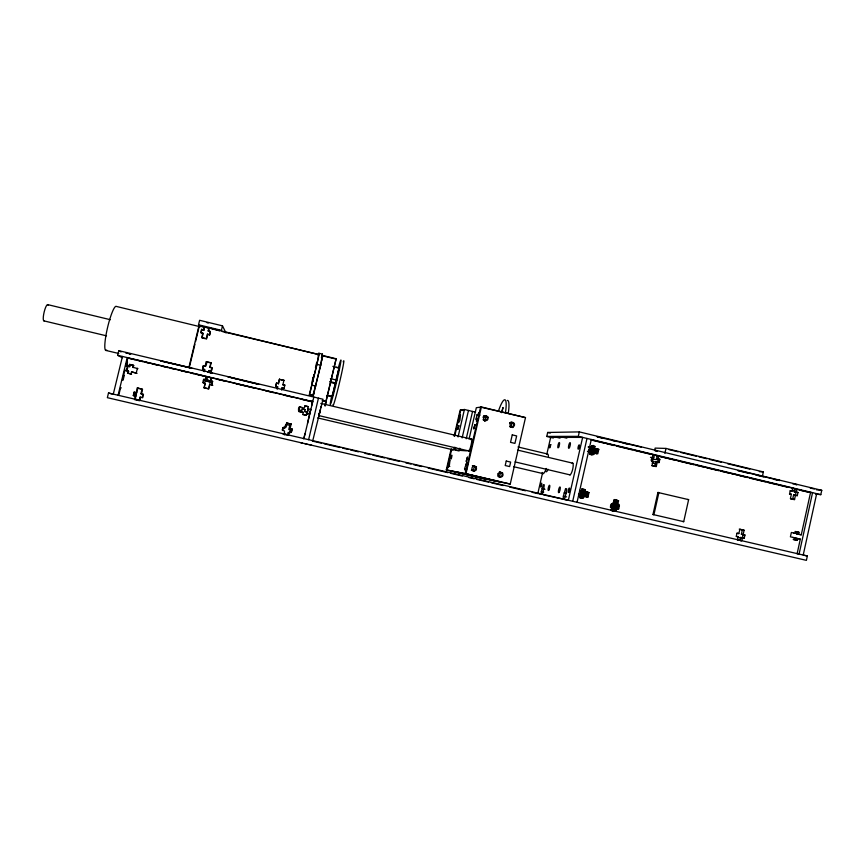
<?xml version="1.0" encoding="UTF-8"?>
<svg xmlns="http://www.w3.org/2000/svg" width="865" height="865" viewBox="0 0 865 865"><rect width="100%" height="100%" fill="white"/><g stroke="black" fill="none" stroke-linecap="round" stroke-linejoin="round"><path stroke-width="1.3" d="M277.168 388.99L277.633 386.828L275.697 386.374L276.465 383.108L278.411 383.573L276.465 383.108M309.692 413.903L310.762 409.426L310.157 411.751M279.46 379.346L283.925 380.416L279.46 379.346L278.411 383.779M307.032 414.13L307.464 412.118L304.664 411.513L307.518 412.075L307.053 413.675M284.034 388.547L282.12 387.898L284.034 388.547L284.844 385.109L282.898 384.644L284.844 385.109M312.773 396.354L320.742 365.257L322.472 354.109L318.861 353.234L318.169 355.688M321.412 404.258L321.38 403.782M309.108 395.478L317.012 364.36L318.861 353.234M321.856 357.753L322.126 355.537L321.726 356.694M794.124 539.673L794.535 537.792L790.405 536.819L791.367 532.472L795.497 533.446L795.908 531.564M795.627 538.127L795.216 539.998L797.152 540.387L797.562 538.506L795.627 538.127L800.309 539.144L797.13 553.632M796.579 533.802L796.989 531.921L798.936 532.278L798.514 534.159L796.579 533.802L801.271 534.808L810.559 492.466L794.903 488.974L794.275 491.85L797.984 492.488L797.292 495.667L793.573 495.018L792.621 499.343L790.567 498.846M803.217 555.027L816.679 493.666M807.359 556L806.396 560.358L107.357 397.684L108.493 393.013L807.359 556L803.477 555.125M815.5 494.088L820.798 494.65L821.75 490.314L579.323 431.905L547.675 432.457L546.767 436.436L553.308 438.004M316.547 364.576L317.033 362.359M739.121 540.106L741.067 540.56L737.456 539.728L738.094 536.787L736.277 536.365L736.991 533.164L738.807 533.586L739.932 529.25L744.105 530.234L741.781 540.722L740.051 540.333L740.689 537.435L744.235 538.235L744.949 535.024L741.391 534.235L742.365 529.888L744.105 530.234M762.541 475.62L763.352 471.922L665.996 448.427L655.14 448.102L654.589 450.524M658.395 459.239L657.67 462.451L659.108 462.548L659.833 459.326L656.557 458.796L657.216 455.877L658.049 455.909L653.572 454.904L792.708 488.174L792.07 491.061L790.286 490.639L789.583 493.818L791.367 494.25L790.415 498.586L794.546 499.57L796.049 492.282M794.275 491.85L796.2 492.055L796.838 489.168M320.656 407.837L320.98 406.399M652.318 457.78L652.978 454.86L654.405 454.925L653.735 457.866L650.48 457.347M653.735 457.866L651.896 457.423L651.172 460.645L653.01 461.088L652.026 465.489L656.276 466.505L657.27 462.105L659.108 462.548M651.669 465.64L654.848 466.397L655.832 462.018L657.27 462.105M656.557 458.796L657.995 458.882L658.654 455.952M664.871 453.401L665.996 448.427M652.967 514.502L657.919 492.466L658.881 492.607L653.918 514.697L652.967 514.502L683.707 521.671L688.627 499.646L657.919 492.466M618.551 500.803L617.253 500.554L616.258 504.965L617.556 505.225L618.551 500.803L614.258 499.797L613.253 504.219L611.393 503.787L610.658 507.031L612.528 507.474L611.858 510.426L615.599 511.302L614.539 511.042M615.534 508.198L614.864 511.139L616.15 511.42L616.821 508.469L615.534 508.198L618.68 508.901L619.416 505.657L616.258 504.965M537.803 493.634L542.593 472.701M546.777 454.385L550.659 437.376L582.642 437.398L568.348 500.251L564.304 499.375L566.143 493.299L566.672 488.801L565.58 488.606L563.385 496.121L566.586 496.867M543.728 492.12L541.349 491.579L543.35 484.649L544.28 484.811L543.761 488.952L542.085 494.564M543.404 494.856L563.18 499.137L563.385 496.121M546.767 436.436L578.307 436.36L579.323 431.905M572.706 501.268L586.989 438.447M577.052 502.284L591.314 439.485M578.544 494.856L580.469 495.299L580.037 497.234L583.205 497.97L583.648 496.045L587.962 497.061L588.968 492.618L583.486 491.396L583.918 489.482L585.086 489.687L584.654 491.601L583.486 491.396M580.329 490.66L581.485 490.866L581.918 488.941L585.086 489.687M587.432 451.292L590.308 451.973L589.876 453.898L593.044 454.655L593.476 452.73L597.791 453.768L598.796 449.335L593.282 448.265L593.714 446.351L594.915 446.383L594.482 448.308M588.211 447.054L591.314 447.551L591.757 445.626L594.915 446.383M579.853 496.975L581.961 490.466L585.464 491.288L581.831 498.337M590.125 454.525L590.957 446.718M579.939 497.245L582.048 497.743L582.48 495.818L583.648 496.045M589.735 454.082L591.844 454.59L592.276 452.676L593.476 452.73M582.48 495.818L586.784 496.834L587.789 492.412L588.968 492.618M598.796 449.335L597.574 449.292L596.569 453.703L592.276 452.676M499.538 476.972L500.554 472.539L501.408 472.679L499.224 472.16L502.619 472.874M511.15 426.434L511.918 423.126L512.815 423.072L510.631 422.553M482.8 478.399L510.242 484.043L525.498 417.6L481.394 406.972L476.323 407.729L469.068 439.085M486.768 479.329L446.286 469.9L451.108 449.108M454.114 436.101L460.148 410.107L464.418 409.48L475.599 412.162M446.87 470.019L451.735 449.054M454.731 436.101L460.786 410.021L462.775 410.497M459.748 448.2L459.11 450.979L455.033 450.016L455.639 447.4M458.061 436.944L464.418 409.48M462.137 437.906L468.484 410.453M466.235 438.75L472.55 411.437M466.743 469.306L464.548 468.787L466.743 462.516L467.316 464.592M478.204 419.709L476.01 419.19L477.037 414.757L479.999 415.189M477.804 414.67L478.821 412.67L478.886 414.54M481.394 406.972L465.976 473.717L446.286 469.9M484.757 421.277L485.784 416.854L486.584 416.779L484.389 416.249M501.343 412.616L503.062 407.48L501.895 412.562M287.44 435.236L288.099 432.478L289.894 432.9L290.618 429.883L290.089 431.916M290.618 429.883L288.769 429.483L289.797 425.331L285.612 424.401M286.585 422.974L291.127 424.11L286.585 422.974C286.888 432.284 282.725 422.877 282.682 430.467C286.91 430.056 281.72 435.517 286.834 434.641C290.143 436.771 287.688 429.732 291.3 432.446L292.1 429.094L291.3 432.446M292.1 429.094L290.045 428.662L291.191 424.055M298.652 411.426L303.323 412.41L298.652 411.426C297.376 401.144 304.869 412.194 304.88 405.869L308.243 406.669L307.648 408.756L310.697 409.48M298.739 411.329L299.82 406.766M298.544 410.064L301.636 410.799L302.155 408.918L305.183 409.642L304.664 411.513M302.761 414.476L306.221 415.178L302.761 414.476L303.323 412.41M311.973 382.211L313.206 376.989M315.476 367.636L316.698 362.467M325.013 405.901L336.15 358.748L322.84 355.526L313.411 395.348L309.573 394.624L319.131 354.628L208.898 327.9L208.184 330.884L210.411 331.76L209.622 335.025L207.395 334.16L206.313 338.626L201.761 337.534L202.843 333.057L200.864 332.582L201.653 329.295L203.913 330.192L204.627 327.219L199.026 325.51L188.905 367.484M306.113 415.265L306.697 413.211L309.746 413.924M306.859 414.151L308.07 409.037M307.41 412.162L308.34 408.648M313.271 395.5L314.341 390.958M321.423 361.062L322.84 355.526M312.319 400.376L311.789 402.603L312.773 401.63L117.672 355.331L118.808 350.671L323.034 399.241L312.752 440.707M303.799 438.598L304.999 433.549M309.346 415.2L307.507 423.385M311.595 405.696L312.492 401.911L302.08 399.446M313.854 397.057L303.907 438.609L303.323 438.577M308.621 439.68L318.45 398.149M325.089 404.917L336.15 358.748M325.197 405.782L326.246 401.338L322.591 400.463M326.884 395.413L332.138 396.667L335.523 382.341M336.161 379.627L339.058 367.863L332.841 366.36M332.138 396.667L335.663 382.211L334.874 382.946M339.058 367.863L336.009 380.773L336.669 380.135L330.387 378.632M330.354 382.449L335.328 383.638L336.669 380.135M277.633 387.023L275.697 386.568L276.476 383.314M277.168 388.807L277.633 386.828M278.411 383.573L279.471 379.13M281.633 390.061L282.12 387.898M282.877 384.839L283.958 380.2M282.855 428.067L282.358 430.11L282.855 428.067L284.661 428.489L285.396 425.385M206.584 339.004L207.665 334.55M208.443 331.284L208.919 329.305M209.622 335.025L210.152 331.36L208.184 330.884M204.324 371.669L204.8 369.69L202.551 368.966L203.34 365.679C208.033 369.647 206.789 354.423 205.308 366.144M202.832 369.225L203.34 365.679M204.043 371.42L204.518 369.431L202.551 368.966M208.833 388.947L204.162 387.844L205.264 383.26L202.951 382.557L203.762 379.184L206.075 379.897L206.53 376.599L127.847 357.926L125.966 365.657L126.56 365.938L127.501 362.089M203.243 382.773L204.054 379.411L206.075 379.897M204.162 387.844L204.983 383.044L202.951 382.557M205.794 379.67L206.53 376.599M208.595 372.501L209.081 370.512C212.033 373.334 213.698 366.392 209.871 367.236L210.941 362.759L206.389 361.667M212.087 367.971L210.13 367.506L210.941 362.759M211.049 370.988L211.838 367.701M222.5 325.846L221.418 330.333L198.518 324.786L199.61 320.288L222.5 325.846L225.992 332.982M212.487 382.6L211.957 384.839L209.665 384.147L208.562 388.753L203.881 387.65M212.758 381.476L210.476 380.773L211.211 377.702L312.633 401.771M209.103 387.801L209.654 385.509M208.779 380.568L210.768 380.978L211.471 377.94L206.713 376.707L211.233 377.778M211.698 384.633L212.509 381.26L210.476 380.773M312.546 381.649L313.389 378.102M310.286 411.643L309.724 413.881M319.423 413.308C317.077 423.85 322.148 402.809 318.752 415.319M320.299 409.394L319.553 412.432M142.985 394.213L142.152 397.619L140.098 397.132L139.351 400.225L139.892 400.376M142.303 390.439L141.471 393.91L140.919 393.737L142.055 389.099L137.297 387.985L134.594 399.122L135.167 399.273L136.356 393.899M140.152 399.349L140.649 397.295L140.098 397.132M142.693 397.77L143.244 395.51M189.24 367.755L194.917 344.238M195.544 341.621L199.328 325.943L204.627 327.219M205.448 338.734L202.053 337.912L203.124 333.457L201.156 332.982L201.653 329.295M203.632 329.781L204.345 326.797M113.293 394.126L122.462 356.466M118.083 395.251L127.242 357.602M118.721 395.413L120.603 387.671L121.23 387.866M128.009 371.042L127.523 373.053L131.588 374.134L128.117 373.312L128.604 371.312L124.83 370.296L122.484 379.93L123.1 380.157L124.268 375.356M127.652 365.095L126.539 369.69L127.133 369.95L128.247 365.376M129.62 364.392L129.134 366.403L129.728 366.684L130.215 364.684L129.62 364.392L133.113 365.225L133.686 365.506L133.199 367.506L132.626 367.225L133.113 365.225M131.004 373.875L131.502 371.864L136.811 373.248L131.502 371.864M136.248 372.988L137.373 368.349L137.935 368.631L132.626 367.225M134.118 392.137L134.68 392.321L133.859 395.705L133.286 395.543L134.118 392.137L136.735 392.796L137.859 388.18L137.297 387.985M312.968 395.424L313.627 392.926M321.402 357.786L322.472 354.109M319.131 354.628L222.229 331.49M580.761 492.812L581.961 490.466M580.253 495.331L582.664 490.628M579.745 497.84L583.367 490.79M580.437 498.002L584.07 490.952M581.129 498.175L584.772 491.125M583.745 496.142L586.167 491.45M583.832 497.483L586.87 491.612M585.14 496.478L587.573 491.774M585.832 496.64L587.659 493.115M586.535 496.802L587.746 494.456M610.355 506.317L611.62 503.981M610.409 507.636L614.853 499.494M611.101 507.798L615.545 499.656M611.793 507.96L616.248 499.819M616.94 499.981L611.209 510.447L615.339 511.41M611.89 510.61L616.994 501.311M612.582 510.772L617.048 502.63M613.274 510.934L617.102 503.96M613.966 511.085L617.156 505.279M614.647 511.247L618.486 504.284M616.615 509.085L619.178 504.446M313.638 375.399L314.049 374.707M312.957 378.275L313.357 377.616M309.573 394.624L313.411 395.348M302.155 408.918L305.183 409.642M304.88 405.869L308.243 406.669M301.636 410.799L298.62 409.967M306.697 413.211L309.616 414.021M326.246 401.338L322.18 400.549M283.947 433.971L288.586 435.03M210.768 380.978L206.486 379.951L208.53 380.362M459.218 416.746L460.526 414.886L459.812 420.639L458.764 422.455L458.288 420.779M476.01 419.19L476.777 419.114L476.334 421.05L476.896 420.996L477.858 419.017M525.498 417.6L480.605 407.091L465.24 473.566L510.242 484.043M512.458 427.483L513.053 427.451L509.766 426.672M596.093 441.193L597.304 441.204M589.119 451.919L590.308 451.973M591.844 454.59L593.044 454.655M651.421 459.239L658.049 459.629M651.594 461.002L653.01 461.088M652.221 461.64L658.838 462.072M759.329 471.63L763.352 471.922M455.033 450.016L466.354 450.838M654.848 466.397L656.276 466.505M737.337 474.863L731.693 473.782M816.452 489.795L821.75 490.314M792.448 490.585L795.076 490.855M810.343 492.445L812.559 492.672L799.087 554.065L796.924 553.578M790.156 490.866L792.07 491.061M789.464 494.034L791.367 494.25M792.621 499.343L794.546 499.57M791.745 488.076L796.07 489.049L791.951 488.238M448.751 461.91L450.005 460.267L449.259 466.203L447.8 467.792L447.811 465.965L449.811 466.43M475.101 466.505L474.344 466.397L473.317 470.841L474.074 470.971M687.588 499.483L688.627 499.646M464.548 468.787L465.262 468.906L465.348 470.938L466.278 469.079M130.474 354.239L129.188 353.98M655.313 450.589L657.519 451.043M793.984 483.957L792.902 483.924M795.53 484.53L797.033 484.714L795.162 484.205M793.562 533.089L795.497 533.446M799.325 534.44L801.271 534.808M656.124 463.824L655 463.554L656.048 463.748M579.323 495.083L580.469 495.299M586.784 496.834L587.962 497.061M450.881 470.949L469.673 474.604M792.61 537.414L794.535 537.792M798.373 538.765L800.309 539.144M454.882 471.879L458.407 472.571M458.882 472.82L462.483 473.523M469.944 474.831L474.096 475.642M474.269 475.837L478.518 476.669M462.872 473.75L466.559 474.474M478.594 476.842L482.94 477.696M466.862 474.68L470.625 475.426M482.919 477.858L487.352 478.734M470.852 475.609L474.69 476.377M487.233 478.864L491.753 479.761M582.048 497.743L583.205 497.97M474.842 476.539L478.756 477.318M491.547 479.87L496.164 480.789M611.988 503.971L613.253 504.219M478.821 477.469L500.565 481.816M619.416 505.657L618.118 505.398L617.383 508.631L618.68 508.901M541.349 491.579L541.133 494.358L538.917 493.883M206.4 377.918L207.416 378.091L206.162 377.724M682.68 521.454L683.707 521.671M611.252 507.204L612.528 507.474M737.077 533.229L738.807 533.586M736.364 536.419L738.094 536.787M610.582 510.145L612.193 510.523M127.393 353.374L125.944 353.093L126.841 353.396M209.384 372.415L207.784 372.123L208.562 372.372M738.537 539.965L737.456 539.717M207.113 322.742L208.292 323.034M656.654 451.119L655.119 450.741M136.973 399.673C130.691 398.235 143.828 401.274 137.535 399.825M612.723 510.642L614.009 510.923M581.81 488.985L583.918 489.482M793.205 539.533L797.152 540.387M579.561 490.412L581.485 490.866M472.852 465.889L475.069 466.408M465.575 464.343L467.77 464.851M472.355 465.813L476.529 466.905M137.859 388.18L142.584 389.282M614.053 499.808L617.253 500.554M739.24 529.153L742.365 529.888M578.49 494.196L580.988 494.78M471.317 470.29L474.625 471.068M498.197 476.615L500.489 477.08M140.919 393.737L143.514 394.386M741.391 534.235L744.949 535.024M564.11 492.909L566.251 493.407M542.031 488.617L544.993 489.309M133.286 395.543L135.913 396.192L135.351 396.029M740.689 537.435L744.235 538.235M737.715 537.284L743.111 538.527M465.608 473.815L499.473 481.881M491.385 480.118L495.526 481.091M454.33 471.62L482.811 478.269M563.18 499.137L565.321 499.635M737.326 539.749L741.262 540.668M134.432 399.554L139.622 400.765M312.395 441.085L321.607 443.226M324.234 443.842L340.021 447.519M342.648 448.135L347.914 449.368M350.541 449.973L358.434 451.822M365.019 453.346L370.274 454.579M372.901 455.195L384.741 457.953M387.379 458.569L399.219 461.326M405.793 462.861L411.048 464.083M413.686 464.7L421.579 466.538M428.153 468.073L447.886 472.668M450.514 473.285L462.353 476.042M468.927 477.577L474.193 478.81M476.82 479.415L488.66 482.183M491.288 482.789L503.127 485.557M509.701 487.092L525.488 490.769M532.072 492.304L537.327 493.526M308.729 444.545L309.508 444.729M310.805 445.032L311.681 445.237M300.696 442.675L302.263 443.042M304.567 443.572L307.14 444.178M125.966 365.657L129.728 366.684M319.38 415.719L469.1 451.054M515.064 461.91L570.23 474.928M128.604 371.312L124.83 370.296M317.617 417.903L452.99 449.811M794.989 531.445L798.936 532.278M513.702 466.711L543.144 473.642M211.309 371.236L209.081 370.512M190.7 367.96L160.598 360.802L161.052 361.105M162.361 361.419L192.008 368.274M237.086 379.184L227.884 376.805L258.938 384.384L239.648 379.8M518.005 446.978L547.372 453.963M105.703 350.39L118.786 353.493M320.904 403.393L471.836 439.215M517.778 450.124L572.9 463.207M129.75 358.553L135.005 359.797M137.621 360.413L142.876 361.667M145.504 362.284L149.44 363.224M152.067 363.841L157.311 365.095M162.544 366.328L167.767 367.571M170.373 368.187L175.595 369.431M180.807 370.663L186.018 371.907M191.241 373.139L193.836 373.756M196.431 374.372L204.216 376.221M217.937 379.476L225.689 381.314M235.983 383.757L244.99 385.898M247.563 386.504L255.272 388.331M265.652 390.796L273.459 392.645M283.871 395.121L291.678 396.97M203.221 380.135L212.422 382.449M204.356 380.676L212.195 382.535M130.215 364.684L133.686 365.506M211.957 384.839L209.665 384.147M210.974 384.893L212.801 385.325M657.995 458.882L659.833 459.326M796.2 492.055L797.984 492.488M547.675 432.457L550.291 433.084M563.785 437.387L566.845 438.123M329.706 381.53L335.988 383.044M557.071 437.376L560.055 438.09M591.606 445.853L593.714 446.351M795.497 495.234L797.292 495.667M793.573 495.018L795.357 495.45M588.438 446.859L591.314 447.551M593.282 448.265L597.574 449.292M652.167 463.013L656.102 463.954M588.622 449.616L591.109 450.211M43.823 320.85L106.492 335.836M312.07 385.185L315.822 386.082M206.659 361.959L211.201 363.041M203.621 365.949L205.589 366.425M327.305 395.381L332.279 396.559M207.395 334.16L209.362 334.636M336.28 367.398L338.896 368.036M317.012 364.36L320.742 365.257M669.034 449.616L678.16 451.822M680.766 452.449L696.39 456.223M698.996 456.85L706.813 458.731M709.419 459.369L721.151 462.191M727.66 463.77L749.804 469.111M641.181 447.108L597.088 436.782L602.267 438.025M738.299 470.506L779.884 480.518L774.132 479.415M612.625 440.523L616.507 441.464M622.984 443.021L628.163 444.264M737.867 470.69L749.523 473.49M755.999 475.058L763.773 476.929M810.191 488.011L814.289 488.995M47.813 304.642L110.428 319.726M578.307 436.36L820.798 494.65M591.314 439.766L654.405 454.925M591 439.961L603.857 443.053M606.452 443.68L614.215 445.551M616.81 446.167L632.347 449.908M634.932 450.524L650.404 454.244M659.822 456.504L675.511 460.277M678.117 460.904L693.795 464.667M696.412 465.305L704.251 467.187M706.867 467.814L718.62 470.636M721.237 471.263L729.076 473.155M739.499 475.653L747.274 477.523M749.858 478.15L765.406 481.881M767.99 482.508L777.062 484.681M778.305 484.984L787.053 487.082M799.876 490.163L808.58 492.261M484.4 415.87L487.709 416.66M510.793 422.207L512.988 422.736M483.87 415.924L487.168 416.714M511.291 422.509L513.475 423.028M477.037 414.757L479.221 415.276M483.6 416.325L487.968 417.373M509.745 422.607L514.091 423.645M219.624 330.852L208.898 327.9M323.867 356.131L335.923 359.051M199.934 326.689L116.429 306.448A22.652 3.546 -76.8 0 0 107.184 329.197A22.652 3.546 -76.8 0 0 106.719 350.065M201.945 329.716L203.913 330.192M209.979 372.555L212.444 373.237L209.644 372.653M108.493 393.013L113.412 394.299M129.22 353.807L130.647 354.239M136.173 392.624L136.735 392.796M127.523 373.053L128.117 373.312M117.672 355.331L122.322 357.721M127.847 357.926L128.442 358.24M118.808 350.671L121.111 351.936M198.518 324.786L199.966 326.851M597.455 448.87L597.574 451.368M596.764 448.697L597.001 453.693M596.061 448.535L596.299 453.53M595.369 448.373L595.607 453.357M594.677 448.2L594.904 453.195M593.985 448.038L594.266 454.276M593.174 445.378L593.509 452.86M592.536 446.459L592.871 453.941M591.844 446.286L592.168 453.779M591.206 447.367L591.53 454.849M590.514 447.205L590.827 454.687M546.68 454.406A10.099 2.26 -76.7 0 1 548.464 456.569M546.28 468.462A10.099 2.26 -76.7 0 1 542.236 472.441M454.417 447.281A5.86 0.854 -76.7 0 1 452.741 449.303M470.755 439.636A6.379 1.016 -76.7 0 1 471.749 441.064A6.379 1.016 -76.7 0 1 469.9 449.065A6.379 1.016 -76.7 0 1 468.268 450.384M482.994 417.276A2.292 2.26 85 0 1 486.054 416.346A2.292 2.26 85 0 1 486.984 419.46A2.292 2.26 85 0 1 483.924 420.39M483.438 420.044A2.292 2.26 85 0 1 483.07 419.579M472.787 466.192A2.303 2.271 -83.7 0 1 475.653 468.906A2.303 2.271 -83.7 0 1 471.89 470.073M510.869 426.932A2.292 2.249 86.6 0 1 509.831 426.369M509.734 423.126A2.292 2.249 86.6 0 1 513.432 423.764A2.292 2.249 86.6 0 1 511.453 426.986M499.246 472.398A2.292 2.26 -84 0 1 502.154 474.809A2.292 2.26 -84 0 1 498.835 476.615M498.359 476.269A2.292 2.26 -84 0 1 497.743 475.263M497.699 474.074A2.292 2.26 -84 0 1 497.916 473.512M547.999 469.241A5.525 1.254 -76.8 0 1 545.837 471.003M572.122 463.283A6.012 1.481 -76.7 0 1 572.706 469.144A6.012 1.481 -76.7 0 1 569.548 474.593M44.31 320.785A8.358 1.773 -76.9 0 1 44.191 311.876A8.358 1.773 -76.9 0 1 48.159 305.161M343.2 361.905A22.858 0.908 -76.6 0 1 339.664 381.93A22.858 0.908 -76.6 0 1 333.122 404.593M338.464 367.517A22.868 0.854 -76.6 0 1 339.934 366.749A22.868 0.854 -76.6 0 1 332.117 399.306A22.868 0.854 -76.6 0 1 331.803 395.283M498.445 411.113A22.468 4.011 -76.4 0 1 504.89 399.781A22.468 4.011 -76.4 0 1 505.441 412.821M507.344 400.441A22.468 4.066 -76.4 0 1 508.263 413.502M474.928 424.607L473.782 428.759L474.928 424.607M467.403 457.196L466.257 461.326L467.403 457.196M458.828 425.623L457.78 429.44L458.828 425.623M450.773 458.731C451.671 460.634 452.654 449.822 450.773 458.731M550.756 444.642C549.416 452.514 548.669 443.626 550.756 444.642M540.517 486.162C541.252 490.66 542.798 477.458 540.517 486.162M506.241 461.045L505.203 465.532L509.615 466.57L510.642 462.083L506.241 461.045M512.253 434.879L510.534 442.339L514.935 443.388L516.654 435.928L512.253 434.879M204.529 326.97L209.027 328.116L204.529 326.97M283.352 434.284L284.801 434.63L283.352 434.284M483.795 417.2A2.303 2.271 85 0 0 485.871 420.606A2.303 2.271 85 0 0 487.73 417.081A2.303 2.271 85 0 0 483.795 417.2M475.869 470.084A2.314 2.281 -83.7 0 0 474.723 466.257A2.314 2.281 -83.7 0 0 472.02 469.187A2.314 2.281 -83.7 0 0 475.869 470.084M510.285 423.569A2.303 2.26 86.6 0 0 512.35 426.953A2.303 2.26 86.6 0 0 514.199 423.439A2.303 2.26 86.6 0 0 510.285 423.569M502.414 476.301A2.303 2.271 -84 0 0 501.278 472.495A2.303 2.271 -84 0 0 498.597 475.415A2.303 2.271 -84 0 0 502.414 476.301M578.771 448.513A2.195 0.541 -76.5 0 0 579.334 444.924A2.195 0.541 -76.5 0 0 578.058 447.529A2.195 0.541 -76.5 0 0 578.771 448.513M568.91 491.915A2.281 0.562 -77 0 0 569.505 488.152A2.281 0.562 -77 0 0 568.197 490.758A2.281 0.562 -77 0 0 568.91 491.915M569.494 447.486A2.93 0.703 -76.5 0 0 570.251 442.707A2.93 0.703 -76.5 0 0 568.575 446.189A2.93 0.703 -76.5 0 0 569.494 447.486M559.363 491.925A2.941 0.703 -77 0 0 560.142 487.071A2.941 0.703 -77 0 0 558.498 490.433A2.941 0.703 -77 0 0 559.363 491.925M558.725 447.043A2.725 0.627 -76.5 0 0 559.45 442.588A2.725 0.627 -76.5 0 0 557.914 445.832A2.725 0.627 -76.5 0 0 558.725 447.043M548.961 489.828A2.736 0.638 -77 0 0 549.697 485.319A2.736 0.638 -77 0 0 548.194 488.455A2.736 0.638 -77 0 0 548.961 489.828"/></g></svg>
